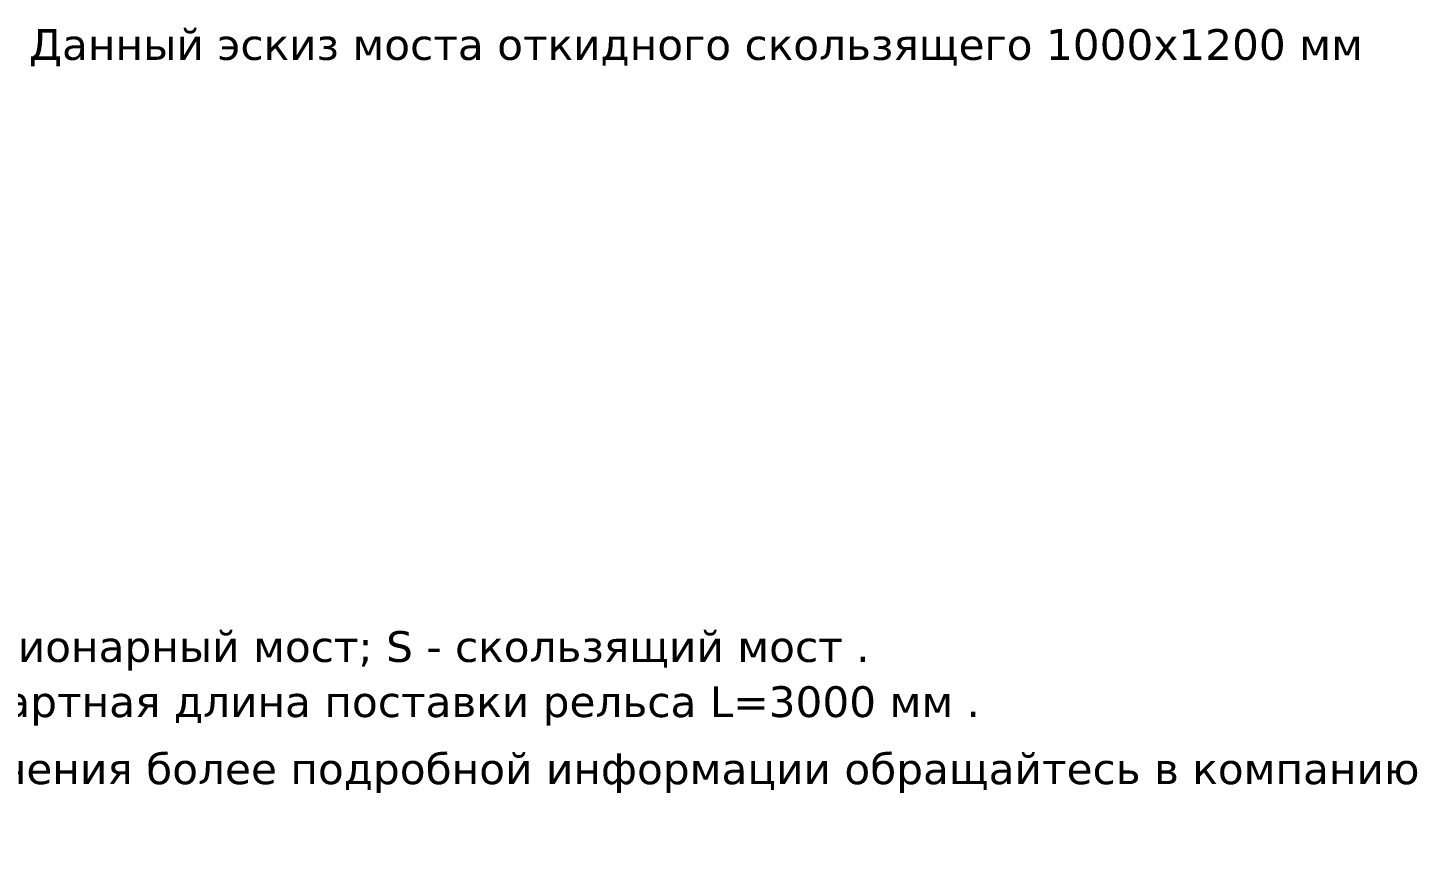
# Model space of a CAD drawing. Header units: millimetres. Extents: x 30271 to 35001, y 5679 to 9007.
# Drawn here: x 33148 to 34954, y 6350 to 7411 of the extents above; entities that cross this region are included whole.
import ezdxf

# ---------------------------------------------------------------- set-up
doc = ezdxf.new("R2010")
doc.units = ezdxf.units.MM
doc.layers.add('0 VIEW4', color=7, linetype='Continuous')
doc.styles.get("Standard").update_dxf_attribs({"font": 'verdana.TTF'})

msp = doc.modelspace()

# ---------------------------------------------------------------- texts
at = {"layer": '0 VIEW4', "color": 7, "lineweight": 0}
for s, p in [('Данный эскиз моста откидного скользящего 1000х1200 мм', (33149.255, 7369.235)), ('1. *: F - стационарный мост; S - скользящий мост . ', (32782.09, 6586.661)), ('2. **: Стандартная длина поставки рельса L=3000 мм .', (32778.874, 6514.977))]:
    msp.add_text(s, height=40, dxfattribs=at).set_placement(p)
at = {"layer": '0 VIEW4', "color": 7, "lineweight": 0, "insert": (32778.202, 6467.757), "char_height": 40, "width": 6457.18267, "attachment_point": 1}
msp.add_mtext('{\\C256;3. Для получения более подробной информации обращайтесь в компанию \\P"Дорхан".}', dxfattribs=at)

doc.saveas('drawing.dxf')
